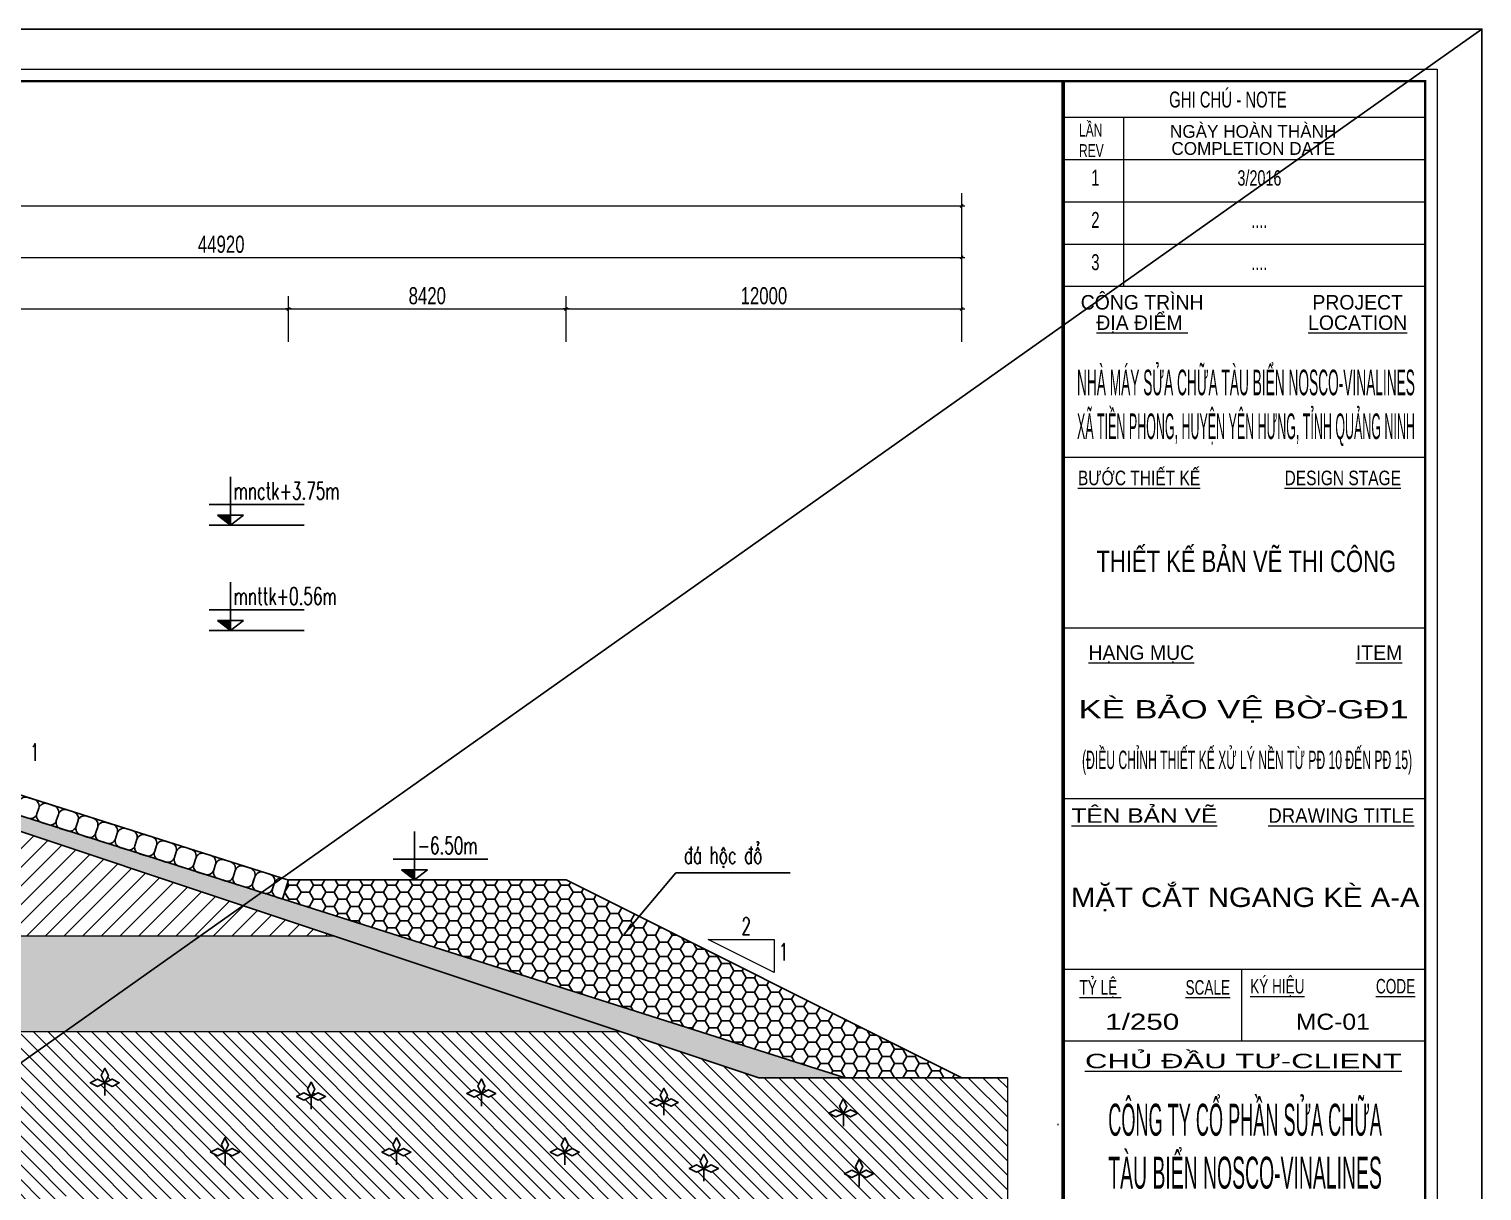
# Model space of a CAD drawing. Header units: millimetres. Extents: x -95488 to 835450, y -398213 to -214134.
# Drawn here: x -30869 to 13196, y -264357 to -229140 of the extents above; entities that cross this region are included whole.
import ezdxf
from ezdxf.enums import TextEntityAlignment as Align

# ---------------------------------------------------------------- set-up
doc = ezdxf.new("R2010")
doc.units = ezdxf.units.MM
doc.header["$MEASUREMENT"] = 0
doc.linetypes.add('HIDDEN', pattern=[0.375, 0.25, -0.125])
doc.layers.add('00 MV', color=3, linetype='Continuous', plot=False)
for name, color, linetype, lineweight in [('01 TEXT', 7, 'Continuous', 13), ('DIM', 177, 'Continuous', 20), ('MANH1', 251, 'Continuous', 13), ('TEXT', 2, 'Continuous', 20)]:
    doc.layers.add(name, color=color, linetype=linetype, lineweight=lineweight)
for name, color, linetype in [('bao', 2, 'Continuous'), ('Border', 2, 'Continuous'), ('DLINE', 4, 'Continuous'), ('Hatch', 250, 'Continuous'), ('Net vang', 2, 'Continuous')]:
    doc.layers.add(name, color=color, linetype=linetype)
doc.styles.add('khung ban ve - kien phat', font='VHBLACK_0.TTF', dxfattribs={"width": 0.6})
doc.styles.add('ROMANS', font='vnsimli.shx', dxfattribs={"width": 0.6})
doc.styles.add('THUONG', font='vnsimli.shx', dxfattribs={"width": 0.55})
doc.styles.add('TXTDIM', font='VNARIAL_0.TTF', dxfattribs={"width": 0.7})
doc.dimstyles.new('250', dxfattribs={"dimscale": 250, "dimtxt": 1.8, "dimasz": 1.5, "dimexe": 0.5, "dimexo": 0.5, "dimgap": 0.9, "dimtad": 1, "dimdec": 3, "dimlfac": 0.1, "dimdsep": 46, "dimtxsty": 'ROMANS', "dimcen": -0.5, "dimclrd": 4, "dimclre": 7, "dimclrt": 2, "dimadec": 3, "dimazin": 2, "dimtfac": 1, "dimtdec": 3, "dimtix": 1, "dimtmove": 1, "dimatfit": 3, "dimfxl": 1, "dimtolj": 1, "dimtzin": 0, "dimlwd": -1, "dimlwe": -1, "dimarcsym": 0})
doc.dimstyles.new('DIM 260', dxfattribs={"dimscale": 260, "dimtxt": 2, "dimasz": 0.3, "dimexe": 1.5, "dimexo": 0, "dimgap": 0.5, "dimtad": 1, "dimdec": 0, "dimzin": 12, "dimdsep": 46, "dimtxsty": 'TXTDIM', "dimblk": 'SLASH', "dimcen": 1.5, "dimclrd": 256, "dimclre": 256, "dimclrt": 2, "dimadec": 0, "dimazin": 0, "dimtfac": 1, "dimtdec": 0, "dimtix": 1, "dimtmove": 0, "dimatfit": 3, "dimldrblk": 'DOT', "dimfxl": 2, "dimtolj": 1, "dimtzin": 0, "dimlwd": 9, "dimlwe": 9, "dimarcsym": 1})

# ---------------------------------------------------------------- blocks, each defined once
blk = doc.blocks.new('Caodo')
at = {"layer": 'DLINE'}
blk.add_hatch(color=256, dxfattribs=at).paths.add_polyline_path([(-0.02, 1.19), (-1.6, 1.19), (-0.02, -0.01)])
for p, q in [((-0.02, 5.85), (-0.02, -0.01)), ((8.89, 2.49), (-2.61, 2.49)), ((-0.02, -0.01), (-1.6, 1.19)), ((-1.6, 1.19), (1.56, 1.19)), ((1.56, 1.19), (-0.02, -0.01)), ((-2.61, -0.01), (8.89, -0.01))]:
    blk.add_line(p, q, dxfattribs=at)
blk = doc.blocks.new('SLASH')
at = {"layer": 'DIM', "color": 16, "linetype": 'Continuous'}
for p, q in [((-1.2, 0), (1.2, 0)), ((-0.6, -0.6), (0.6, 0.6))]:
    blk.add_line(p, q, dxfattribs=at)
blk = doc.blocks.new('*D34')
at = {"layer": 'Defpoints', "color": 0}
for p in [(-2581, -236061), (-47501, -238618), (-2581, -238618)]:
    blk.add_point(p, dxfattribs=at)
at = {"layer": 'DIM', "lineweight": 9}
for p, q in [((-47501, -238618), (-47501, -235671)), ((-2581, -238618), (-2581, -235671)), ((-47423, -236061), (-2659, -236061))]:
    blk.add_line(p, q, dxfattribs=at)
at = {"layer": 'DIM', "lineweight": 9, "xscale": 78, "yscale": 78, "zscale": 78, "rotation": 180}
blk.add_blockref('SLASH', (-47501, -236061), dxfattribs=at)
at = {"layer": 'DIM', "lineweight": 9, "xscale": 78, "yscale": 78, "zscale": 78}
blk.add_blockref('SLASH', (-2581, -236061), dxfattribs=at)
at = {"layer": 'DIM', "color": 2, "insert": (-25041, -235665), "char_height": 520, "attachment_point": 5, "style": 'TXTDIM'}
blk.add_mtext('\\A1;44920', dxfattribs=at)
blk = doc.blocks.new('_Dot')
at = {"color": 0, "linetype": 'ByBlock', "lineweight": -2}
blk.add_line((-0.5, 0), (-1, 0), dxfattribs=at)
at = {"color": 0, "linetype": 'ByBlock', "const_width": 0.5}
blk.add_lwpolyline([(-0.25, 0, 1), (0.25, 0, 1)], format="xyb", close=True, dxfattribs=at)
blk = doc.blocks.new('*D37')
at = {"layer": 'Defpoints', "color": 0}
for p in [(-23001, -237621), (-46660, -238618), (-23001, -238618)]:
    blk.add_point(p, dxfattribs=at)
at = {"layer": 'DIM', "lineweight": 9}
for p, q in [((-46660, -238618), (-46660, -237231)), ((-23001, -238618), (-23001, -237231)), ((-46582, -237621), (-23079, -237621))]:
    blk.add_line(p, q, dxfattribs=at)
at = {"layer": 'DIM', "lineweight": 9, "xscale": 78, "yscale": 78, "zscale": 78, "rotation": 180}
blk.add_blockref('SLASH', (-46660, -237621), dxfattribs=at)
at = {"layer": 'DIM', "lineweight": 9, "xscale": 78, "yscale": 78, "zscale": 78}
blk.add_blockref('SLASH', (-23001, -237621), dxfattribs=at)
at = {"layer": 'DIM', "color": 2, "insert": (-34830, -237225), "char_height": 520, "attachment_point": 5, "style": 'TXTDIM'}
blk.add_mtext('\\A1;23660', dxfattribs=at)
blk = doc.blocks.new('*D38')
at = {"layer": 'Defpoints', "color": 0}
for p in [(-14581, -237621), (-23001, -238618), (-14581, -238618)]:
    blk.add_point(p, dxfattribs=at)
at = {"layer": 'DIM', "lineweight": 9}
for p, q in [((-23001, -238618), (-23001, -237231)), ((-14581, -238618), (-14581, -237231)), ((-22923, -237621), (-14659, -237621))]:
    blk.add_line(p, q, dxfattribs=at)
at = {"layer": 'DIM', "lineweight": 9, "xscale": 78, "yscale": 78, "zscale": 78, "rotation": 180}
blk.add_blockref('SLASH', (-23001, -237621), dxfattribs=at)
at = {"layer": 'DIM', "lineweight": 9, "xscale": 78, "yscale": 78, "zscale": 78}
blk.add_blockref('SLASH', (-14581, -237621), dxfattribs=at)
at = {"layer": 'DIM', "color": 2, "insert": (-18791, -237225), "char_height": 520, "attachment_point": 5, "style": 'TXTDIM'}
blk.add_mtext('\\A1;8420', dxfattribs=at)
blk = doc.blocks.new('*D39')
at = {"layer": 'Defpoints', "color": 0}
for p in [(-2581, -237621), (-14581, -238618), (-2581, -238618)]:
    blk.add_point(p, dxfattribs=at)
at = {"layer": 'DIM', "lineweight": 9}
for p, q in [((-14581, -238618), (-14581, -237231)), ((-2581, -238618), (-2581, -237231)), ((-14503, -237621), (-2659, -237621))]:
    blk.add_line(p, q, dxfattribs=at)
at = {"layer": 'DIM', "lineweight": 9, "xscale": 78, "yscale": 78, "zscale": 78, "rotation": 180}
blk.add_blockref('SLASH', (-14581, -237621), dxfattribs=at)
at = {"layer": 'DIM', "lineweight": 9, "xscale": 78, "yscale": 78, "zscale": 78}
blk.add_blockref('SLASH', (-2581, -237621), dxfattribs=at)
at = {"layer": 'DIM', "color": 2, "insert": (-8581, -237225), "char_height": 520, "attachment_point": 5, "style": 'TXTDIM'}
blk.add_mtext('\\A1;12000', dxfattribs=at)
blk = doc.blocks.new('*D47')
at = {"layer": 'Defpoints', "color": 0}
for p in [(-2581, -234501), (-87001, -238618), (-2581, -238618)]:
    blk.add_point(p, dxfattribs=at)
at = {"layer": 'DIM', "lineweight": 9}
for p, q in [((-87001, -238618), (-87001, -234111)), ((-2581, -238618), (-2581, -234111)), ((-86923, -234501), (-2659, -234501))]:
    blk.add_line(p, q, dxfattribs=at)
at = {"layer": 'DIM', "lineweight": 9, "xscale": 78, "yscale": 78, "zscale": 78, "rotation": 180}
blk.add_blockref('SLASH', (-87001, -234501), dxfattribs=at)
at = {"layer": 'DIM', "lineweight": 9, "xscale": 78, "yscale": 78, "zscale": 78}
blk.add_blockref('SLASH', (-2581, -234501), dxfattribs=at)
at = {"layer": 'DIM', "color": 2, "insert": (-44791, -234105), "char_height": 520, "attachment_point": 5, "style": 'TXTDIM'}
blk.add_mtext('\\A1;111420', dxfattribs=at)

msp = doc.modelspace()

# ---------------------------------------------------------------- hatches: boundary and pattern name
at = {"layer": 'Hatch'}
h = msp.add_hatch(dxfattribs=at)
h.set_pattern_fill('ANSI31', color=256, scale=3200, style=0)
h.set_pattern_definition([(45, (0, -1684.23), (-282.8427, 282.8427), [])])
h.paths.add_polyline_path([(-21064.4, -285131.5), (-22450.8, -285131.5), (-22450.8, -286300.5), (-21064.4, -286300.5)])
h.paths.add_polyline_path([(-70038.5, -248427.5), (-81000.8, -248427.5), (-87000.8, -246427.5), (-88000.8, -246427.5), (-88000.8, -256627.5), (-70038.5, -256627.5)])
h.paths.add_polyline_path([(-83408.1, -248149), (-86408.1, -248149), (-86408.1, -247149)], flags=16)
h.paths.add_polyline_path([(-57813.1, -248545.7, -0.1300124), (-58296.2, -248227.5), (-59100.8, -248227.5), (-59824.5, -248609.3), (-59668.9, -248727.5), (-60458.9, -248727.5), (-60063.9, -248427.5), (-62291.3, -248427.5), (-64614.1, -248427.5), (-64482.5, -248527.5), (-65272.4, -248527.5), (-65140.8, -248427.5), (-69786.6, -248427.5), (-69786.6, -256627.5), (-58967.6, -256627.5)])
h.paths.add_polyline_path([(-57700.8, -251295.3), (-58462.5, -256627.5), (-57700.8, -256627.5)])
h.paths.add_polyline_path([(-56200.8, -248227.5), (-56609.8, -248227.5, -0.1783779), (-57300.8, -248594.3), (-57300.8, -256627.5), (-56200.8, -256627.5)])
h.paths.add_polyline_path([(-54700.8, -248227.5), (-55800.8, -248227.5), (-55800.8, -256627.5), (-54700.8, -256627.5)])
h.paths.add_polyline_path([(-53200.8, -248227.5), (-54300.8, -248227.5), (-54300.8, -256627.5), (-53200.8, -256627.5)])
h.paths.add_polyline_path([(-51750.8, -248227.5), (-52800.8, -248227.5), (-52800.8, -256627.5), (-51750.8, -256627.5)])
h.paths.add_polyline_path([(-49950.8, -248227.5), (-51250.8, -248227.5), (-51250.8, -256627.5), (-49950.8, -256627.5)])
h.paths.add_polyline_path([(-48250.8, -248227.5), (-49550.8, -248227.5), (-49550.8, -256627.5), (-48250.8, -256627.5)])
h.paths.add_polyline_path([(-47750.8, -250945.3), (-47750.8, -256627.5), (-46939, -256627.5)])
h.paths.add_polyline_path([(-46820.5, -248227.5), (-47500.8, -248227.5), (-47633.9, -248227.5), (-46433.9, -256627.5), (-21627.7, -256627.5)])
h.paths.add_polyline_path([(-36435.5, -252596.6), (-33435.5, -253596.6), (-36435.5, -253596.6)], flags=16)
h.paths.add_polyline_path([(-85479.5, -248946.7), (-84994.1, -248946.7), (-84994.1, -248166.7), (-85479.5, -248166.7)], flags=24)
h.paths.add_polyline_path([(-86813.3, -248070.4), (-86472.8, -248070.4), (-86472.8, -247290.4), (-86813.3, -247290.4)], flags=24)
h.paths.add_polyline_path([(-81676.6, -254636.6), (-80901.6, -254636.6), (-80901.6, -253856.6), (-81676.6, -253856.6)], flags=24)
h.paths.add_polyline_path([(-62355.3, -249835.7), (-60292.6, -249835.7), (-60292.6, -249055.7), (-62355.3, -249055.7)], flags=24)
h.paths.add_polyline_path([(-67157.1, -249660), (-65416.3, -249660), (-65416.3, -248880), (-67157.1, -248880)], flags=24)
h.paths.add_polyline_path([(-45569.4, -255371.4), (-39846.9, -255371.4), (-39846.9, -254331.4), (-45569.4, -254331.4)], flags=24)
h.paths.add_polyline_path([(-35506.9, -254394.2), (-35021.5, -254394.2), (-35021.5, -253614.2), (-35506.9, -253614.2)], flags=24)
h.paths.add_polyline_path([(-36840.7, -253517.9), (-36500.2, -253517.9), (-36500.2, -252737.9), (-36840.7, -252737.9)], flags=24)
h = msp.add_hatch(dxfattribs=at)
h.set_pattern_fill('HONEY', color=256, scale=500, style=0)
h.set_pattern_definition([(0, (614038.85, -8806.98), (93.75, 54.1265875), [62.5, -125]), (120, (614038.85, -8806.98), (-93.75, 54.126588), [62.5, -125]), (60, (614038.85, -8806.98), (2e-07, 108.2531754), [-125, 62.5])])
h.paths.add_polyline_path([(-46753, -248027.5), (-47500.8, -248027.5), (-47500.8, -248227.5), (-46819.7, -248227.5), (-8719.7, -260927.5), (-6118, -260927.5)])
h = msp.add_hatch(dxfattribs=at)
h.set_pattern_fill('HONEY', color=256, scale=2000, style=0)
h.set_pattern_definition([(180, (-5868.27, -260930.9), (-375, -216.5063), [250, -500]), (300, (-5868.27, -260930.9), (375, -216.5064), [250, -500]), (240, (-5868.27, -260930.9), (-8e-07, -433.0127), [-500, 250])])
h.paths.add_polyline_path([(-2580.8, -260927.5), (-14580.8, -254927.5), (-23000.8, -254927.5), (-23185.5, -255509.3), (-6118, -260927.5)])
h = msp.add_hatch(dxfattribs=at)
h.set_pattern_fill('ANSI33', color=256, scale=2200, style=0)
h.set_pattern_definition([(45, (0, -1684.23), (-388.9087, 388.9087), []), (45, (388.9, -1684.23), (-388.9087, 388.9087), [275, -137.5])])
h.paths.add_polyline_path([(-21064.4, -287325.6), (-22450.8, -287325.6), (-22450.8, -288494.6), (-21064.4, -288494.6)])
h.paths.add_polyline_path([(-88000.8, -256627.5), (-88000.8, -259527.5), (-70038.5, -259527.5), (-70038.5, -256627.5)])
edge = h.paths.add_edge_path(flags=16)
edge.add_ellipse((-81289.1, -258267.1), major_axis=(803, 0.4), ratio=1, start_angle=0, end_angle=360)
h.paths.add_polyline_path([(-59381.9, -259527.5), (-58967.6, -256627.5), (-69786.6, -256627.5), (-69786.6, -259527.5)])
h.paths.add_polyline_path([(-57700.8, -256627.5), (-58462.5, -256627.5), (-58876.8, -259527.5), (-57700.8, -259527.5)])
h.paths.add_polyline_path([(-56200.8, -256627.5), (-57300.8, -256627.5), (-57300.8, -259527.5), (-56200.8, -259527.5)])
h.paths.add_polyline_path([(-54700.8, -256627.5), (-55800.8, -256627.5), (-55800.8, -259527.5), (-54700.8, -259527.5)])
h.paths.add_polyline_path([(-53200.8, -256627.5), (-54300.8, -256627.5), (-54300.8, -259527.5), (-53200.8, -259527.5)])
h.paths.add_polyline_path([(-51750.8, -256627.5), (-52800.8, -256627.5), (-52800.8, -259527.5), (-51750.8, -259527.5)])
h.paths.add_polyline_path([(-51250.8, -259527.5), (-49950.8, -259527.5), (-49950.8, -256627.5), (-51250.8, -256627.5)])
h.paths.add_polyline_path([(-48250.8, -256627.5), (-49550.8, -256627.5), (-49550.8, -259527.5), (-48250.8, -259527.5)])
h.paths.add_polyline_path([(-47750.8, -259527.5), (-46524.7, -259527.5), (-46939, -256627.5), (-47750.8, -256627.5)])
h.paths.add_polyline_path([(-12929.9, -259527.6), (-21627.7, -256627.5), (-46433.9, -256627.5), (-46019.6, -259527.5)])
h.paths.add_polyline_path([(-81531.7, -258667.5), (-81046.4, -258667.5), (-81046.4, -257887.5), (-81531.7, -257887.5)], flags=8)
h.paths.add_polyline_path([(-45330.9, -258408.3), (-39608.4, -258408.3), (-39608.4, -257368.3), (-45330.9, -257368.3)], flags=24)
h = msp.add_hatch(dxfattribs=at)
h.set_pattern_fill('ANSI31', color=256, scale=2500, angle=90, style=0)
h.set_pattern_definition([(135, (0, -1684.23), (-220.97087, -220.97087), [])])
h.paths.add_polyline_path([(-21064.4, -289615), (-22450.8, -289615), (-22450.8, -290784), (-21064.4, -290784)])
h.paths.add_polyline_path([(-1197.8, -260927.5), (-2580.8, -260927.5), (-8731.4, -260927.5), (-12929.9, -259527.6), (-46019.6, -259527.5), (-44739, -268491.9), (-1197.8, -268491.9)])
h.paths.add_polyline_path([(-39680.5, -263352), (-39901.9, -263458.9), (-40121.9, -263349), (-39902, -263239), (-39679.1, -263349.6), (-39678.5, -263348.3), (-39790.4, -263132.1), (-39680.4, -262912.1), (-39570.4, -263132.1), (-39677.3, -263346), (-39677.3, -263350.5), (-39461.9, -263239), (-39241.9, -263349), (-39462, -263459)], flags=16)
h.paths.add_polyline_path([(-41980.5, -264761.8), (-42200.6, -264871.8), (-42419.1, -264764.8), (-42640.6, -264871.7), (-42860.5, -264761.8), (-42640.6, -264651.8), (-42417.8, -264762.4), (-42417.1, -264761.1), (-42529, -264544.9), (-42419, -264324.9), (-42309, -264544.9), (-42416, -264758.8), (-42416, -264763.3), (-42200.5, -264651.8)], flags=16)
h.paths.add_polyline_path([(-35163.9, -264136.3), (-34944, -264026.2), (-34721.2, -264136.9), (-34720.5, -264135.5), (-34832.4, -263919.3), (-34722.4, -263699.3), (-34612.4, -263919.3), (-34719.3, -264133.3), (-34719.3, -264137.8), (-34503.9, -264026.3), (-34283.9, -264136.3), (-34504, -264246.2), (-34722.5, -264139.3), (-34943.9, -264246.1)], flags=16)
h.paths.add_polyline_path([(-41565.4, -260817.5), (-41786.9, -260924.4), (-42006.8, -260814.5), (-41786.9, -260704.5), (-41564.1, -260815.1), (-41563.4, -260813.8), (-41675.3, -260597.6), (-41565.3, -260377.6), (-41455.3, -260597.6), (-41562.3, -260811.5), (-41562.3, -260816), (-41346.8, -260704.5), (-41126.8, -260814.5), (-41346.9, -260924.5)], flags=16)
h.paths.add_polyline_path([(-43835.2, -263081), (-44055.3, -263191), (-44273.8, -263084), (-44495.3, -263190.8), (-44715.2, -263081), (-44495.3, -262971), (-44272.5, -263081.6), (-44271.8, -263080.3), (-44383.7, -262864.1), (-44273.7, -262644.1), (-44163.7, -262864.1), (-44270.7, -263078), (-44270.7, -263082.5), (-44055.2, -262971)], flags=16)
h.paths.add_polyline_path([(-35023.1, -261343.8), (-34803.2, -261233.8), (-34580.4, -261344.4), (-34579.7, -261343.1), (-34691.6, -261126.9), (-34581.6, -260906.9), (-34471.6, -261126.9), (-34578.6, -261340.8), (-34578.6, -261345.3), (-34363.1, -261233.8), (-34143.1, -261343.8), (-34363.2, -261453.8), (-34581.7, -261346.8), (-34803.1, -261453.7)], flags=16)
h.paths.add_polyline_path([(-33029.4, -262885.7), (-32809.5, -262775.6), (-32586.7, -262886.2), (-32586, -262884.9), (-32697.9, -262668.7), (-32587.9, -262448.7), (-32477.9, -262668.7), (-32584.8, -262882.6), (-32584.8, -262887.1), (-32369.4, -262775.7), (-32149.4, -262885.7), (-32369.5, -262995.6), (-32588, -262888.7), (-32809.4, -262995.5)], flags=16)
h.paths.add_polyline_path([(-30130.2, -264847.8), (-29910.3, -264737.8), (-29687.5, -264848.4), (-29686.8, -264847.1), (-29798.7, -264630.9), (-29688.7, -264410.9), (-29578.7, -264630.9), (-29685.7, -264844.8), (-29685.7, -264849.3), (-29470.2, -264737.8), (-29250.2, -264847.8), (-29470.3, -264957.8), (-29688.8, -264850.9), (-29910.3, -264957.7)], flags=16)
h.paths.add_polyline_path([(-29011.2, -261077.2), (-28791.3, -260967.2), (-28568.5, -261077.8), (-28567.8, -261076.5), (-28679.7, -260860.3), (-28569.7, -260640.3), (-28459.7, -260860.3), (-28566.7, -261074.2), (-28566.7, -261078.7), (-28351.2, -260967.2), (-28131.2, -261077.2), (-28351.3, -261187.2), (-28569.8, -261080.2), (-28791.3, -261187)], flags=16)
h.paths.add_polyline_path([(-25368.4, -263179.6), (-25148.4, -263069.5), (-24925.6, -263180.2), (-24925, -263178.8), (-25036.9, -262962.6), (-24926.9, -262742.6), (-24816.9, -262962.6), (-24923.8, -263176.6), (-24923.8, -263181.1), (-24708.4, -263069.6), (-24488.4, -263179.6), (-24708.4, -263289.5), (-24927, -263182.6), (-25148.4, -263289.4)], flags=16)
h.paths.add_polyline_path([(-23342.8, -265131.5), (-23122.9, -265021.5), (-22900.1, -265132.1), (-22899.4, -265130.8), (-23011.3, -264914.6), (-22901.3, -264694.6), (-22791.3, -264914.6), (-22898.3, -265128.5), (-22898.3, -265133), (-22682.8, -265021.5), (-22462.8, -265131.5), (-22682.9, -265241.5), (-22901.4, -265134.5), (-23122.9, -265241.4)], flags=16)
h.paths.add_polyline_path([(-22756.3, -261493.1), (-22536.3, -261383.1), (-22313.5, -261493.7), (-22312.9, -261492.4), (-22424.8, -261276.1), (-22314.8, -261056.1), (-22204.8, -261276.1), (-22311.7, -261490.1), (-22311.7, -261494.6), (-22096.3, -261383.1), (-21876.3, -261493.1), (-22096.3, -261603.1), (-22314.9, -261496.1), (-22536.3, -261602.9)], flags=16)
h.paths.add_polyline_path([(-20167.5, -263179.6), (-19947.6, -263069.5), (-19724.7, -263180.2), (-19724.1, -263178.8), (-19836, -262962.6), (-19726, -262742.6), (-19616, -262962.6), (-19722.9, -263176.6), (-19722.9, -263181.1), (-19507.5, -263069.6), (-19287.5, -263179.6), (-19507.6, -263289.5), (-19726.1, -263182.6), (-19947.5, -263289.4)], flags=16)
h.paths.add_polyline_path([(-19330.6, -265538.7), (-19110.7, -265428.7), (-18887.9, -265539.3), (-18887.2, -265538), (-18999.1, -265321.8), (-18889.1, -265101.8), (-18779.1, -265321.8), (-18886.1, -265535.7), (-18886.1, -265540.2), (-18670.6, -265428.7), (-18450.6, -265538.7), (-18670.7, -265648.7), (-18889.2, -265541.7), (-19110.7, -265648.6)], flags=16)
h.paths.add_polyline_path([(-17593.2, -261400.1), (-17373.2, -261290.1), (-17150.4, -261400.7), (-17149.8, -261399.4), (-17261.6, -261183.2), (-17151.6, -260963.2), (-17041.6, -261183.2), (-17148.6, -261397.1), (-17148.6, -261401.6), (-16933.2, -261290.1), (-16713.2, -261400.1), (-16933.2, -261510.1), (-17151.8, -261403.1), (-17373.2, -261510)], flags=16)
h.paths.add_polyline_path([(-15395.2, -265138.8), (-15175.3, -265028.8), (-14952.5, -265139.4), (-14951.8, -265138.1), (-15063.7, -264921.9), (-14953.7, -264701.9), (-14843.7, -264921.9), (-14950.7, -265135.8), (-14950.7, -265140.3), (-14735.2, -265028.8), (-14515.2, -265138.8), (-14735.3, -265248.8), (-14953.8, -265141.8), (-15175.2, -265248.7)], flags=16)
h.paths.add_polyline_path([(-15059.5, -263179.6), (-14839.6, -263069.5), (-14616.8, -263180.2), (-14616.1, -263178.8), (-14728, -262962.6), (-14618, -262742.6), (-14508, -262962.6), (-14615, -263176.6), (-14615, -263181.1), (-14399.5, -263069.6), (-14179.5, -263179.6), (-14399.6, -263289.5), (-14618.1, -263182.6), (-14839.6, -263289.4)], flags=16)
h.paths.add_polyline_path([(-12057.9, -261679), (-11838, -261569), (-11615.2, -261679.6), (-11614.5, -261678.3), (-11726.4, -261462.1), (-11616.4, -261242.1), (-11506.4, -261462.1), (-11613.4, -261676), (-11613.4, -261680.5), (-11397.9, -261569), (-11177.9, -261679), (-11398, -261789), (-11616.5, -261682), (-11838, -261788.9)], flags=16)
h.paths.add_polyline_path([(-10843.4, -263680.6), (-10623.4, -263570.6), (-10400.6, -263681.2), (-10400, -263679.9), (-10511.9, -263463.7), (-10401.9, -263243.7), (-10291.9, -263463.7), (-10398.8, -263677.6), (-10398.8, -263682.1), (-10183.4, -263570.6), (-9963.4, -263680.6), (-10183.4, -263790.6), (-10402, -263683.6), (-10623.4, -263790.4)], flags=16)
h.paths.add_polyline_path([(-8293.8, -265550.5), (-8073.9, -265440.5), (-7851.1, -265551.1), (-7850.4, -265549.8), (-7962.3, -265333.5), (-7852.3, -265113.5), (-7742.3, -265333.5), (-7849.3, -265547.5), (-7849.3, -265552), (-7633.8, -265440.5), (-7413.9, -265550.5), (-7633.9, -265660.5), (-7852.4, -265553.5), (-8073.9, -265660.3)], flags=16)
h.paths.add_polyline_path([(-6615.7, -262004.4), (-6395.8, -261894.4), (-6173, -262005), (-6172.3, -262003.7), (-6284.2, -261787.5), (-6174.2, -261567.5), (-6064.2, -261787.5), (-6171.2, -262001.4), (-6171.2, -262005.9), (-5955.7, -261894.4), (-5735.7, -262004.4), (-5955.8, -262114.4), (-6174.3, -262007.4), (-6395.8, -262114.2)], flags=16)
h.paths.add_polyline_path([(-6137.4, -263836), (-5917.5, -263726), (-5694.7, -263836.6), (-5694, -263835.3), (-5805.9, -263619.1), (-5695.9, -263399.1), (-5585.9, -263619.1), (-5692.9, -263833), (-5692.9, -263837.5), (-5477.4, -263726), (-5257.4, -263836), (-5477.5, -263946), (-5696, -263839), (-5917.5, -263945.8)], flags=16)
h.paths.add_polyline_path([(-46524.7, -259527.5), (-47750.8, -259527.5), (-47750.8, -268491.9), (-45244.1, -268491.9)])
h.paths.add_polyline_path([(-48250.8, -259527.5), (-49550.8, -259527.5), (-49550.8, -268491.9), (-48250.8, -268491.9)])
h.paths.add_polyline_path([(-49950.8, -259527.5), (-51250.8, -259527.5), (-51250.8, -268491.9), (-49950.8, -268491.9)])
h.paths.add_polyline_path([(-51750.8, -261644.4), (-51828.1, -261683), (-52046.7, -261576.1), (-52268.1, -261682.9), (-52488.1, -261573), (-52268.1, -261463), (-52045.3, -261573.6), (-52044.6, -261572.3), (-52156.5, -261356.1), (-52046.5, -261136.1), (-51936.5, -261356.1), (-52043.5, -261570), (-52043.5, -261574.5), (-51828.1, -261463), (-51750.8, -261501.7), (-51750.8, -259527.5), (-52800.8, -259527.5), (-52800.8, -268491.9), (-51750.8, -268491.9)])
h.paths.add_polyline_path([(-53200.8, -259527.5), (-54300.8, -259527.5), (-54300.8, -268491.9), (-53200.8, -268491.9)])
h.paths.add_polyline_path([(-53836.6, -262924.1), (-54058, -263030.9), (-54278, -262921.1), (-54058.1, -262811), (-53835.3, -262921.6), (-53834.6, -262920.3), (-53946.5, -262704.1), (-53836.5, -262484.1), (-53726.5, -262704.1), (-53833.4, -262918), (-53833.4, -262922.5), (-53618, -262811.1), (-53398, -262921.1), (-53618.1, -263031)], flags=16)
h.paths.add_polyline_path([(-54700.8, -259527.5), (-55800.8, -259527.5), (-55800.8, -260602.2), (-55595.3, -260704.2), (-55594.7, -260702.9), (-55706.5, -260486.7), (-55596.5, -260266.7), (-55486.5, -260486.7), (-55593.5, -260700.6), (-55593.5, -260705.1), (-55378.1, -260593.6), (-55158.1, -260703.6), (-55378.1, -260813.6), (-55596.7, -260706.6), (-55800.8, -260805.1), (-55800.8, -268491.9), (-54700.8, -268491.9)])
h.paths.add_polyline_path([(-56200.8, -259527.5), (-57300.8, -259527.5), (-57300.8, -268491.9), (-56200.8, -268491.9)])
h.paths.add_polyline_path([(-57700.8, -259527.5), (-58876.8, -259527.5), (-60157.4, -268491.9), (-57700.8, -268491.9)])
h.paths.add_polyline_path([(-58197.8, -263749.8), (-58419.3, -263856.6), (-58639.2, -263746.8), (-58419.3, -263636.7), (-58196.5, -263747.3), (-58195.8, -263746), (-58307.7, -263529.8), (-58197.7, -263309.8), (-58087.7, -263529.8), (-58194.7, -263743.7), (-58194.7, -263748.2), (-57979.2, -263636.8), (-57759.2, -263746.8), (-57979.3, -263856.7)], flags=16)
h.paths.add_polyline_path([(-59563.1, -260795.9), (-59630.4, -260763), (-59851.9, -260869.8), (-60071.9, -260759.9), (-59851.9, -260649.9), (-59629.1, -260760.5), (-59628.4, -260759.2), (-59740.3, -260543), (-59630.3, -260323), (-59525.5, -260532.7), (-59381.9, -259527.5), (-69786.6, -259527.5), (-69786.6, -268491.9), (-60662.5, -268491.9)])
h.paths.add_polyline_path([(-66848.9, -263946.6), (-67070.3, -264053.4), (-67290.3, -263943.6), (-67070.3, -263833.6), (-66847.5, -263944.2), (-66846.9, -263942.9), (-66958.8, -263726.7), (-66848.8, -263506.7), (-66738.8, -263726.7), (-66845.7, -263940.6), (-66845.7, -263945.1), (-66630.3, -263833.6), (-66410.3, -263943.6), (-66630.3, -264053.6)], flags=16)
h.paths.add_polyline_path([(-63085.8, -262281.2), (-63307.3, -262388.1), (-63527.2, -262278.2), (-63307.3, -262168.2), (-63084.5, -262278.8), (-63083.8, -262277.5), (-63195.7, -262061.3), (-63085.7, -261841.3), (-62975.7, -262061.3), (-63082.7, -262275.2), (-63082.7, -262279.7), (-62867.2, -262168.2), (-62647.2, -262278.2), (-62867.3, -262388.2)], flags=16)
h.paths.add_polyline_path([(-68064.4, -260303.9), (-68285.8, -260410.8), (-68505.8, -260300.9), (-68285.8, -260190.9), (-68063, -260301.5), (-68062.3, -260300.2), (-68174.2, -260084), (-68064.2, -259864), (-67954.2, -260084), (-68061.2, -260297.9), (-68061.2, -260302.4), (-67845.8, -260190.9), (-67625.8, -260300.9), (-67845.8, -260410.9)], flags=16)
h.paths.add_polyline_path([(-70038.5, -259527.5), (-88000.8, -259527.5), (-88000.8, -268491.9), (-70038.5, -268491.9)])
h.paths.add_polyline_path([(-73855.1, -264004.3), (-74075.2, -264114.3), (-74293.7, -264007.3), (-74515.1, -264114.2), (-74735.1, -264004.3), (-74515.2, -263894.3), (-74292.4, -264004.9), (-74291.7, -264003.6), (-74403.6, -263787.4), (-74293.6, -263567.4), (-74183.6, -263787.4), (-74290.5, -264001.3), (-74290.5, -264005.8), (-74075.1, -263894.3)], flags=16)
h.paths.add_polyline_path([(-70920.7, -262186), (-71142.2, -262292.8), (-71362.2, -262183), (-71142.2, -262073), (-70919.4, -262183.6), (-70918.7, -262182.3), (-71030.6, -261966), (-70920.6, -261746), (-70810.6, -261966), (-70917.6, -262180), (-70917.6, -262184.5), (-70702.2, -262073), (-70482.2, -262183), (-70702.2, -262293)], flags=16)
h.paths.add_polyline_path([(-76329.6, -260546.8), (-76551.1, -260653.6), (-76771, -260543.8), (-76551.1, -260433.8), (-76328.3, -260544.4), (-76327.6, -260543.1), (-76439.5, -260326.8), (-76329.5, -260106.8), (-76219.5, -260326.8), (-76326.5, -260540.8), (-76326.5, -260545.3), (-76111, -260433.8), (-75891, -260543.8), (-76111.1, -260653.8)], flags=16)
h.paths.add_polyline_path([(-78929.8, -262516.9), (-79149.8, -262626.9), (-79368.3, -262519.9), (-79589.8, -262626.7), (-79809.8, -262516.9), (-79589.8, -262406.9), (-79367, -262517.5), (-79366.3, -262516.2), (-79478.2, -262300), (-79368.2, -262080), (-79258.2, -262300), (-79365.2, -262513.9), (-79365.2, -262518.4), (-79149.8, -262406.9)], flags=16)
h.paths.add_polyline_path([(-82566.7, -263872.5), (-82786.8, -263982.4), (-83005.3, -263875.5), (-83226.8, -263982.3), (-83446.7, -263872.5), (-83226.8, -263762.4), (-83004, -263873.1), (-83003.3, -263871.7), (-83115.2, -263655.5), (-83005.2, -263435.5), (-82895.2, -263655.5), (-83002.2, -263869.4), (-83002.2, -263873.9), (-82786.7, -263762.5)], flags=16)
h.paths.add_polyline_path([(-84061.5, -260767), (-84281.5, -260877), (-84500, -260770.1), (-84721.5, -260876.9), (-84941.5, -260767), (-84721.5, -260657), (-84498.7, -260767.6), (-84498, -260766.3), (-84609.9, -260550.1), (-84499.9, -260330.1), (-84389.9, -260550.1), (-84496.9, -260764), (-84496.9, -260768.5), (-84281.5, -260657)], flags=16)
h.paths.add_polyline_path([(-45725.1, -260965.5), (-45400.6, -261809.1), (-44672.6, -261529.1), (-44997, -260685.5)], flags=24)
h.paths.add_polyline_path([(-60010.3, -262953.3), (-59869.5, -262060.5), (-60640, -261939.1), (-60780.7, -262831.8)], flags=24)
h.paths.add_polyline_path([(-81531.7, -262867.5), (-81046.4, -262867.5), (-81046.4, -262087.5), (-81531.7, -262087.5)], flags=24)

# ---------------------------------------------------------------- linework, layer by layer
at = {"color": 7}
for points in [[(-28569.7, -261080.3), (-28351.3, -261187.2), (-28131.2, -261077.2), (-28351.2, -260967.2), (-28569.7, -261080.3), (-28459.7, -260860.3), (-28569.7, -260640.3), (-28679.7, -260860.3), (-28566.7, -261078.7), (-28791.3, -260967.2), (-29011.2, -261077.2), (-28791.3, -261187), (-28566.7, -261078.7), (-28566.7, -261462.1)], [(-22314.8, -261496.1), (-22096.3, -261603.1), (-21876.3, -261493.1), (-22096.3, -261383.1), (-22314.8, -261496.1), (-22204.8, -261276.1), (-22314.8, -261056.1), (-22424.8, -261276.1), (-22311.7, -261494.6), (-22536.3, -261383.1), (-22756.3, -261493.1), (-22536.3, -261602.9), (-22311.7, -261494.6), (-22311.7, -261878)], [(-17151.6, -261403.2), (-16933.2, -261510.1), (-16713.2, -261400.1), (-16933.2, -261290.1), (-17151.6, -261403.2), (-17041.6, -261183.2), (-17151.6, -260963.2), (-17261.6, -261183.2), (-17148.6, -261401.6), (-17373.2, -261290.1), (-17593.2, -261400.1), (-17373.2, -261510), (-17148.6, -261401.6), (-17148.6, -261785)], [(-11616.4, -261682.1), (-11398, -261789), (-11177.9, -261679), (-11397.9, -261569), (-11616.4, -261682.1), (-11506.4, -261462.1), (-11616.4, -261242.1), (-11726.4, -261462.1), (-11613.4, -261680.5), (-11838, -261569), (-12057.9, -261679), (-11838, -261788.9), (-11613.4, -261680.5), (-11613.4, -262063.9)], [(-6174.2, -262007.5), (-5955.8, -262114.4), (-5735.7, -262004.4), (-5955.7, -261894.4), (-6174.2, -262007.5), (-6064.2, -261787.5), (-6174.2, -261567.5), (-6284.2, -261787.5), (-6171.2, -262005.9), (-6395.8, -261894.4), (-6615.7, -262004.4), (-6395.8, -262114.2), (-6171.2, -262005.9), (-6171.2, -262389.3)], [(-24926.9, -263182.6), (-24708.4, -263289.5), (-24488.4, -263179.6), (-24708.4, -263069.6), (-24926.9, -263182.6), (-24816.9, -262962.6), (-24926.9, -262742.6), (-25036.9, -262962.6), (-24923.8, -263181.1), (-25148.4, -263069.5), (-25368.4, -263179.6), (-25148.4, -263289.4), (-24923.8, -263181.1), (-24923.8, -263564.5)], [(-19726, -263182.6), (-19507.6, -263289.5), (-19287.5, -263179.6), (-19507.5, -263069.6), (-19726, -263182.6), (-19616, -262962.6), (-19726, -262742.6), (-19836, -262962.6), (-19722.9, -263181.1), (-19947.6, -263069.5), (-20167.5, -263179.6), (-19947.5, -263289.4), (-19722.9, -263181.1), (-19722.9, -263564.5)], [(-14618, -263182.6), (-14399.6, -263289.5), (-14179.5, -263179.6), (-14399.5, -263069.6), (-14618, -263182.6), (-14508, -262962.6), (-14618, -262742.6), (-14728, -262962.6), (-14615, -263181.1), (-14839.6, -263069.5), (-15059.5, -263179.6), (-14839.6, -263289.4), (-14615, -263181.1), (-14615, -263564.5)], [(-10401.9, -263683.7), (-10183.4, -263790.6), (-9963.4, -263680.6), (-10183.4, -263570.6), (-10401.9, -263683.7), (-10291.9, -263463.7), (-10401.9, -263243.7), (-10511.9, -263463.7), (-10398.8, -263682.1), (-10623.4, -263570.6), (-10843.4, -263680.6), (-10623.4, -263790.4), (-10398.8, -263682.1), (-10398.8, -264065.5)], [(-5695.9, -263839.1), (-5477.5, -263946), (-5257.4, -263836), (-5477.4, -263726), (-5695.9, -263839.1), (-5585.9, -263619.1), (-5695.9, -263399.1), (-5805.9, -263619.1), (-5692.9, -263837.5), (-5917.5, -263726), (-6137.4, -263836), (-5917.5, -263945.8), (-5692.9, -263837.5), (-5692.9, -264220.9)]]:
    msp.add_lwpolyline(points, dxfattribs=at)
at = {"color": 4}
msp.add_open_spline([(320.9, -262342.1), (330.6, -262342.1), (340.4, -262342.1), (350.1, -262342.1)], degree=3, dxfattribs=at)
at = {"layer": '00 MV', "color": 3, "linetype": 'HIDDEN', "ltscale": 0.1}
msp.add_lwpolyline([(-95488.4, -305987.4), (13196.2, -305987.4), (13196.2, -229139.8), (-95488.4, -229139.8)], close=True, dxfattribs=at)
at = {"layer": '01 TEXT', "color": 7}
for p, q in [((11475.6, -231824.3), (496.1, -231824.3)), ((11475.6, -233105), (496.1, -233105)), ((11475.6, -234385.8), (496.1, -234385.8)), ((11475.6, -235666.6), (496.1, -235666.6)), ((11475.6, -236947.4), (496.1, -236947.4)), ((11475.6, -242122.4), (496.1, -242122.4)), ((11475.6, -247297.3), (496.1, -247297.3)), ((11475.6, -252472.2), (496.1, -252472.2)), ((11475.6, -257647.1), (496.1, -257647.1)), ((11475.6, -259816.2), (496.1, -259816.2))]:
    msp.add_line(p, q, dxfattribs=at)
at = {"layer": '01 TEXT', "linetype": 'Continuous'}
msp.add_lwpolyline([(-90500.2, -304724.1), (-90500.2, -230351.5), (11841.5, -230351.5), (11841.5, -304724.1)], close=True, dxfattribs=at)
at = {"layer": '01 TEXT', "color": 4, "const_width": 64.7}
msp.add_lwpolyline([(-90134.3, -304358.1), (-90134.3, -230717.4), (11475.6, -230717.4), (11475.6, -304358.1)], close=True, dxfattribs=at)
at = {"layer": '01 TEXT', "color": 7, "const_width": 109.8}
msp.add_lwpolyline([(496.1, -230717.4), (496.1, -304358.1)], dxfattribs=at)
at = {"layer": '01 TEXT', "color": 7}
for points in [[(2325.8, -231824.3), (2325.8, -236947.4)], [(11475.6, -247297.3), (496.1, -247297.3)], [(5899.8, -257647.1), (5899.8, -259816.2)]]:
    msp.add_lwpolyline(points, dxfattribs=at)
at = {"layer": 'Border'}
for p, q in [((-95488.4, -305987.4), (13196.2, -229139.8)), ((-23003.9, -254937.4), (-46660, -247427.5)), ((-6118, -260927.5), (-46753, -248027.5)), ((-8731.4, -260927.5), (-46820.5, -248227.5)), ((-23000.8, -254927.5), (-23185.5, -255509.3)), ((-2580.8, -260927.5), (-14580.8, -254927.5)), ((-2580.8, -260927.5), (-8731.4, -260927.5)), ((-2580.8, -260927.5), (-1197.8, -260927.5))]:
    msp.add_line(p, q, dxfattribs=at)
msp.add_lwpolyline([(-14580.8, -254927.5), (-23000.8, -254927.5)], dxfattribs=at)
at = {"layer": 'Hatch'}
for points in [[(-31233.4, -252762), (-31170.4, -252563.4, -0.4142136), (-30908.7, -252427.9), (-30710.2, -252490.9, -0.4142136), (-30574.6, -252752.5), (-30630.1, -252927.3, -0.4142136), (-30891.7, -253062.8), (-31090.3, -252999.8, -0.4397578)], [(-30630.1, -252927.3), (-30574.6, -252752.5, -0.4142136), (-30313, -252617), (-30114.5, -252680.1, -0.4142136), (-29978.9, -252941.7), (-30042, -253140.2, -0.4397578), (-30296, -253251.9), (-30494.6, -253188.9, -0.4142136)], [(-30042, -253140.2), (-29978.9, -252941.7, -0.4142136), (-29717.3, -252806.1), (-29518.8, -252869.2, -0.4142136), (-29383.2, -253130.8), (-29438.7, -253305.5, -0.4142136), (-29700.3, -253441), (-29898.9, -253378, -0.4397578)], [(-29438.7, -253305.5), (-29383.2, -253130.8, -0.4142136), (-29121.6, -252995.2), (-28923.1, -253058.3, -0.4142136), (-28787.5, -253319.9), (-28850.6, -253518.5, -0.4397578), (-29104.6, -253630.2), (-29303.2, -253567.1, -0.4142136)], [(-28850.6, -253518.5), (-28787.5, -253319.9, -0.4142136), (-28525.9, -253184.4), (-28327.4, -253247.4, -0.4142136), (-28191.8, -253509), (-28247.3, -253683.7, -0.4142136), (-28508.9, -253819.3), (-28707.5, -253756.2, -0.4397578)], [(-28247.3, -253683.7), (-28191.8, -253509, -0.4142136), (-27930.2, -253373.5), (-27731.7, -253436.5, -0.4142136), (-27596.1, -253698.1), (-27659.2, -253896.7, -0.4397578), (-27913.2, -254008.4), (-28111.8, -253945.3, -0.4142136)], [(-27659.2, -253896.7), (-27596.1, -253698.1, -0.4142136), (-27334.5, -253562.6), (-27136, -253625.6, -0.4142136), (-27000.4, -253887.2), (-27055.9, -254062, -0.4142136), (-27317.5, -254197.5), (-27516.1, -254134.5, -0.4397578)], [(-27063.5, -254085.8), (-27000.4, -253887.2, -0.4142136), (-26738.8, -253751.7), (-26540.3, -253814.7, -0.4142136), (-26404.7, -254076.3), (-26460.2, -254251.1, -0.4142136), (-26721.8, -254386.6), (-26920.4, -254323.6, -0.4397578)], [(-26460.2, -254251.1), (-26404.7, -254076.3, -0.4142136), (-26143.1, -253940.8), (-25944.6, -254003.8, -0.4142136), (-25809, -254265.4), (-25872.1, -254464, -0.4397578), (-26126.1, -254575.7), (-26324.7, -254512.7, -0.4142136)], [(-25872.1, -254464), (-25809, -254265.4, -0.4142136), (-25547.4, -254129.9), (-25348.9, -254193, -0.4142136), (-25213.3, -254454.6), (-25268.8, -254629.3, -0.4142136), (-25530.4, -254764.8), (-25729, -254701.8, -0.4397578)], [(-25268.8, -254629.3), (-25213.3, -254454.6, -0.4142136), (-24951.7, -254319), (-24753.2, -254382.1, -0.4142136), (-24617.6, -254643.7), (-24680.7, -254842.2, -0.4397578), (-24934.7, -254953.9), (-25133.3, -254890.9, -0.4142136)], [(-24680.7, -254842.2), (-24617.6, -254643.7, -0.4142136), (-24356, -254508.1), (-24157.4, -254571.2, -0.4142136), (-24021.9, -254832.8), (-24077.4, -255007.5, -0.4142136), (-24339, -255143.1), (-24537.6, -255080, -0.4397578)], [(-24085, -255031.3), (-24021.9, -254832.8, -0.4142136), (-23760.3, -254697.3), (-23561.7, -254760.3, -0.4142136), (-23426.2, -255021.9), (-23481.7, -255196.6, -0.4142136), (-23743.3, -255332.2), (-23941.9, -255269.1, -0.4397578)]]:
    msp.add_lwpolyline(points, format="xyb", close=True, dxfattribs=at)
msp.add_lwpolyline([(-23216.6, -255499.4), (-23346.2, -255458.2, -0.4142136), (-23481.7, -255196.6), (-23426.2, -255021.9, -0.4142136), (-23164.6, -254886.4), (-23035, -254927.5)], format="xyb", dxfattribs=at)
at = {"layer": 'MANH1', "color": 7}
for p, q in [((-69786.6, -256627.5), (-21598.1, -256627.5)), ((-69786.6, -259527.5), (-12929.9, -259527.6))]:
    msp.add_line(p, q, dxfattribs=at)
at = {"layer": 'MANH1'}
msp.add_line((-1197.8, -260927.5), (-1197.8, -279063.5), dxfattribs=at)
at = {"layer": 'Net vang'}
msp.add_lwpolyline([(-95488.4, -229139.8), (13196.2, -229139.8), (13196.2, -305987.4), (-95488.4, -305987.4)], close=True, dxfattribs=at)
at = {"layer": 'TEXT'}
msp.add_lwpolyline([(-8269.4, -257733.5), (-10269.4, -256733.5), (-8269.4, -256733.5)], close=True, dxfattribs=at)

# ---------------------------------------------------------------- block references
at = {"xscale": 250, "yscale": 250, "zscale": 250}
for p in [(-24750.3, -244174.1), (-24750.3, -247364.1), (-19173.9, -254924.1)]:
    msp.add_blockref('Caodo', p, dxfattribs=at)

# ---------------------------------------------------------------- texts
at = {"layer": '01 TEXT', "style": 'khung ban ve - kien phat', "width": 0.7}
for s, height, p in [('ghi chó - note', 483.043, (3708.8, -231517.5)), ('lÇn', 388.12, (976.6, -232397.2)), ('REV', 388.12, (976.6, -233016.2)), ('1', 483, (1346.1, -233885)), ('2', 483, (1346.1, -235165.8)), ('3', 483, (1346.1, -236446.6))]:
    msp.add_text(s, height=height, dxfattribs=at).set_placement(p)
at = {"layer": '01 TEXT', "style": 'khung ban ve - kien phat'}
for s, height, p in [('ngµy hoµn thµnh', 388.12, (6257.5, -232435.8)), ('COMPLETION date', 388.12, (6257.5, -232952)), ('c«ng tr×nh', 439.87, (2890, -237641.1)), ('project', 439.87, (9426.8, -237641.1)), ('%%U®Þa ®iÓm ', 439.869, (2890, -238258.3)), ('%%Ulocation', 439.869, (9426.8, -238258.3)), ('%%Uh¹ng môc', 439.869, (2865.1, -248258.7)), ('%%Uitem', 439.87, (10075.5, -248258.7))]:
    msp.add_text(s, height=height, dxfattribs=at).set_placement(p, align=Align.CENTER)
for s, height, width, p in [('3/2016', 465.74, 0.7, (6447.4, -233885)), ('....', 465.74, 0.7, (6447.4, -235165.8)), ('....', 465.74, 0.7, (6447.4, -236446.6)), ('%%Ub\xadíc thiÕt kÕ', 439.869, 0.8, (2796.9, -242964.6)), ('%%Udesign stage', 439.869, 0.8, (8975.5, -242964.6)), ('%%Utû lÖ ', 439.87, 0.7, (1620.4, -258407.6)), ('%%Uscale', 439.87, 0.7, (4880.9, -258407.6)), ('%%Uký hiÖu', 439.87, 0.7, (6991.4, -258370.9)), ('%%Ucode', 439.87, 0.7, (10576.9, -258370.9))]:
    msp.add_text(s, height=height, dxfattribs=dict(at, width=width)).set_placement(p, align=Align.CENTER)
for s, height, width, p, p2 in [('NHµ M¸Y SöA CH÷A TµU BIÓN NOSCO-VINALINES', 776.239, 0.343291, (914.5, -240239.4), (11162.9, -240239.4)), ('X· TIÒN PHONG, HUYÖN Y£N H¦NG, TØNH QU¶NG NINH', 776.239, 0.31334, (914.5, -241568), (11162.9, -241568)), ('thiÕt kÕ b¶n vÏ thi c«ng', 650.015, 0.669286, (1504.8, -245595.5), (10592.5, -245595.5)), ('%%Utªn b¶n vÏ', 439.869, 1.090745, (745.6, -253198.2), (5168.5, -253198.2)), ('%%Udrawing title', 439.869, 0.839148, (6717.3, -253198.2), (11140.2, -253198.2)), ('%%Uchñ ®Çu t\xad-client', 439.869, 1.401803, (1156.1, -260638.7), (10766.1, -260638.7)), ('C¤NG TY Cæ PHÇN SöA CH÷A', 970.299, 0.368944, (1863.4, -262683.8), (10161.5, -262683.8)), ('TµU BIÓN NOSCO-VINALINES', 970.299, 0.390833, (1863.4, -264288.3), (10161.5, -264288.3))]:
    msp.add_text(s, height=height, dxfattribs=dict(at, width=width)).set_placement(p, p2, align=Align.FIT)
at = {"layer": '01 TEXT', "color": 1, "style": 'khung ban ve - kien phat'}
for s, height, width, p, p2 in [('KÌ B¶O VÖ Bê-G§1', 557.156, 1.238057, (963.3, -250036.6), (10975, -250036.6)), ('(§IÒU CHØNH THIÕT KÕ Xö Lý NÒN Tõ P§ 10 §ÕN P§ 15)', 557.156, 0.427807, (1067.4, -251568.9), (11079, -251568.9)), ('MÆT C¾T NGANG KÌ A-A', 588.357, 0.947717, (731.5, -255750.3), (11303.8, -255750.3)), ('1/250', 487.77, 1.127821, (1770.7, -259471.1), (4014.9, -259471.1)), ('MC-01', 487.77, 0.965414, (7551.3, -259471.1), (9795.4, -259471.1))]:
    msp.add_text(s, height=height, dxfattribs=dict(at, width=width)).set_placement(p, p2, align=Align.FIT)
at = {"layer": 'TEXT', "style": 'THUONG', "width": 0.65}
for s, p in [('mnctk+3.75m', (-24662.9, -243552.5)), ('mnttk+0.56m', (-24662.9, -246742.5)), ('-6.50m', (-19086.5, -254302.5))]:
    msp.add_text(s, height=520, dxfattribs=at).set_placement(p, align=Align.BOTTOM_LEFT)
for s, p in [('1', (-30698.1, -251058.7)), ('2', (-9117.8, -256329.9)), ('1', (-7985.8, -257112.7))]:
    msp.add_text(s, height=520, dxfattribs=at).set_placement(p, align=Align.MIDDLE_CENTER)
msp.add_text('®¸ héc ®æ', height=520, dxfattribs=at).set_placement((-11006, -254439.3))

# ---------------------------------------------------------------- dimensions: what is measured, and where the dimension line sits
at = {"layer": 'DIM'}
dim = msp.add_linear_dim(base=(-2580.8, -234500.6), p1=(-87000.8, -238618.1), p2=(-2580.8, -238618.1), text='111420', dimstyle='DIM 260', dxfattribs=at)
dim.commit()
dim.dimension.update_dxf_attribs({"geometry": '*D47', "text_midpoint": (-44790.8, -234105.1)})
for base, p1, p2, picture, middle in [((-2580.8, -236060.6), (-47500.8, -238618.1), (-2580.8, -238618.1), '*D34', (-25040.8, -235665.1)), ((-14580.8, -237620.6), (-23000.8, -238618.1), (-14580.8, -238618.1), '*D38', (-18790.8, -237225.1)), ((-2580.8, -237620.6), (-14580.8, -238618.1), (-2580.8, -238618.1), '*D39', (-8580.8, -237225.1))]:
    dim = msp.add_linear_dim(base=base, p1=p1, p2=p2, dimstyle='DIM 260', override={"dimtmove": 1}, dxfattribs=at)
    dim.commit()
    dim.dimension.update_dxf_attribs({"geometry": picture, "text_midpoint": middle})
dim = msp.add_linear_dim(base=(-23000.8, -237620.6), p1=(-46660, -238618.1), p2=(-23000.8, -238618.1), text='23660', dimstyle='DIM 260', override={"dimtmove": 1}, dxfattribs=at)
dim.commit()
dim.dimension.update_dxf_attribs({"geometry": '*D37', "text_midpoint": (-34830.4, -237224.9)})

# ---------------------------------------------------------------- leaders
at = {"layer": 'bao'}
msp.add_leader([(-12824.2, -256570.1), (-11254.2, -254718.4), (-7785.4, -254718.4)], dimstyle='250', dxfattribs=at)

doc.saveas('drawing.dxf')
